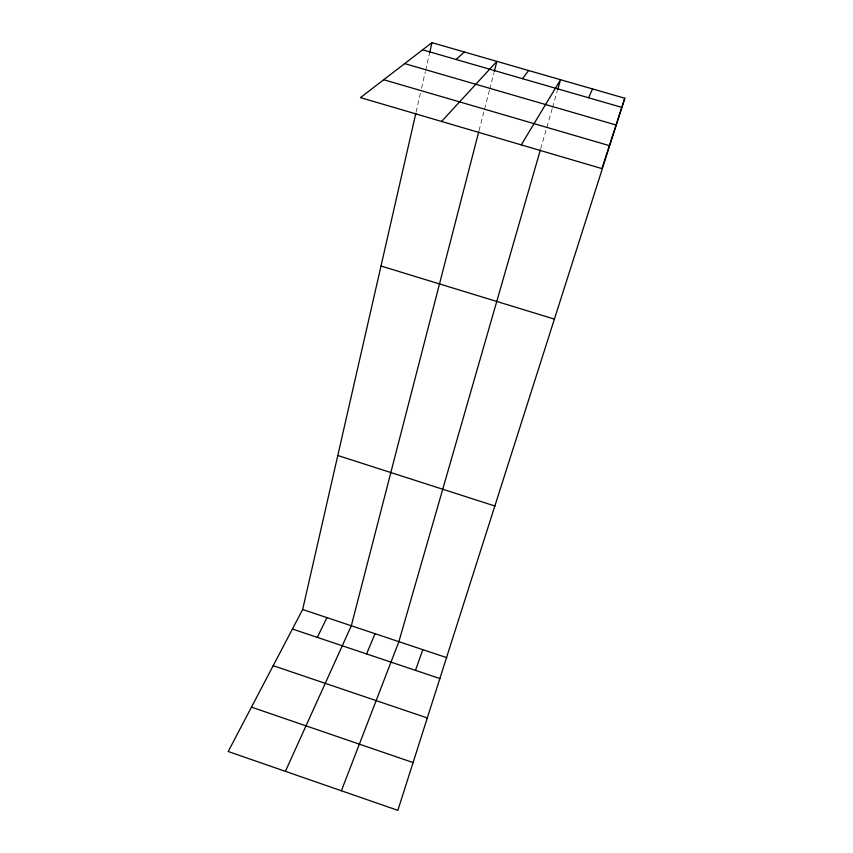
<?xml version="1.0" encoding="UTF-8"?>
<svg xmlns="http://www.w3.org/2000/svg" width="853" height="853" viewBox="0 0 853 853"><rect width="100%" height="100%" fill="white"/><g stroke="black" fill="none" stroke-linecap="round" stroke-linejoin="round"><path stroke-width="0.64" stroke-dasharray="4.26 3.2" d="M416.115 112.084L420.422 93.18M421.574 88.136L425.327 71.727M425.615 70.458L429.645 52.758M479.045 130.573L489.419 90.343M489.75 89.085L493.972 72.708M540.695 148.689L552.232 108.598M552.595 107.339L557.286 91.015"/><path stroke-width="1.28" d="M624.791 98.234L601.887 168.585L360.456 97.615L431.949 42.65L624.791 98.234L397.85 810.35L228.209 751.504L302.655 609.511L415.827 113.353M429.645 52.758L431.949 42.65M478.725 131.831L351.319 625.771L285.392 771.347M494.292 71.449L496.894 61.373L441.566 121.457M540.344 149.936L398.884 641.669L341.381 790.763M557.649 89.757L560.538 79.713L521.247 144.882M415.496 670.362L422.8 649.655M366.577 653.931L375.053 633.704M588.538 97.764L592.59 88.947M317.295 637.383L326.944 617.625M522.473 78.679L528.647 70.522M456.067 59.486L464.341 51.99M422.63 49.826L621.816 107.382M404.685 63.623L616.079 125.007M383.722 79.734L609.362 145.639M381.003 266.008L554.503 319.139M337.788 455.491L495.039 506.053M302.655 609.511L446.801 657.674M292.43 629.024L440.084 678.615M273.205 665.692L427.46 718.013M251.464 707.148L413.161 762.593"/></g></svg>
